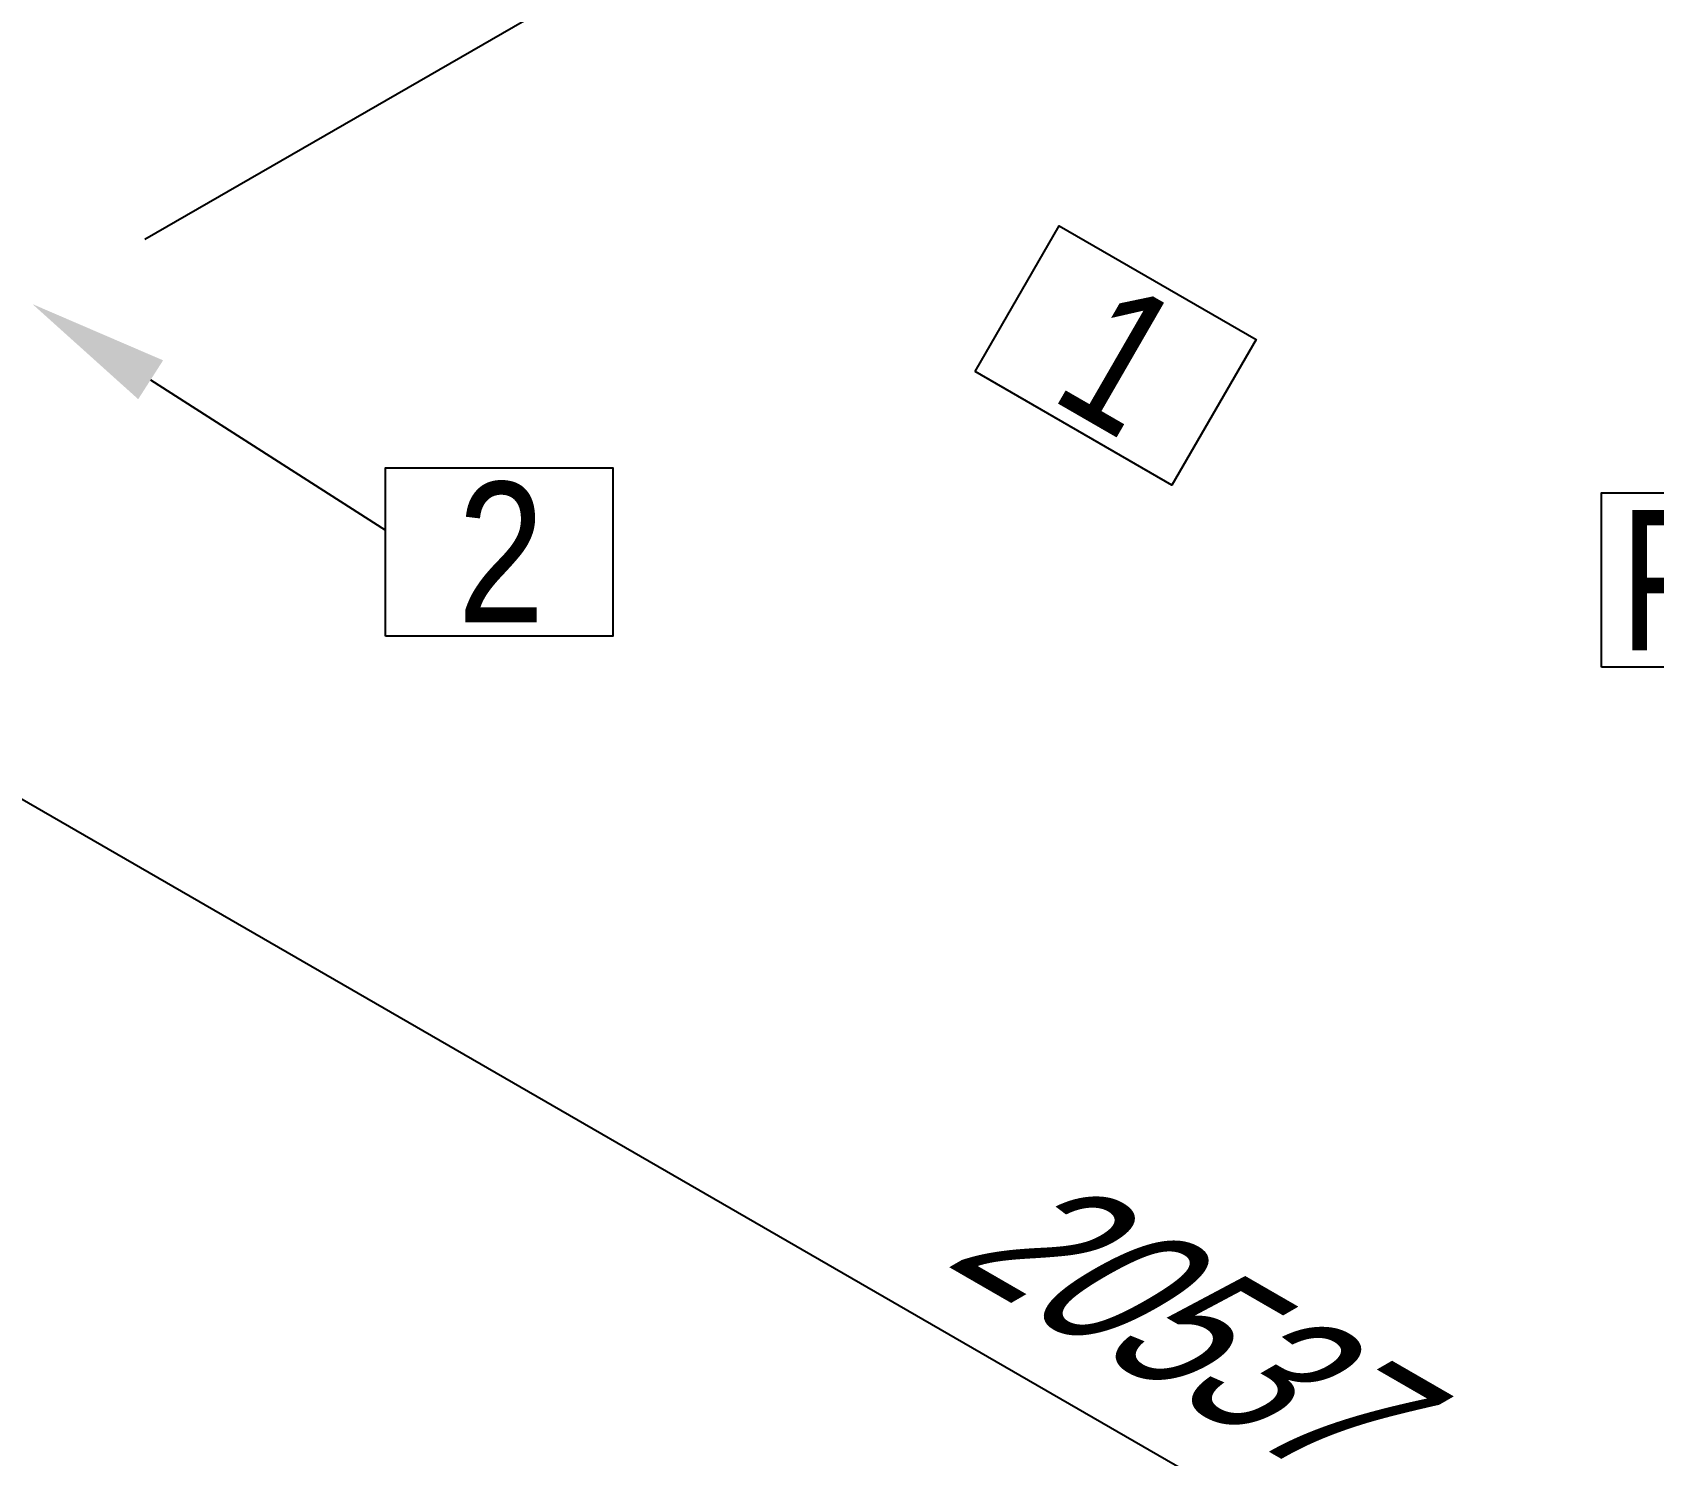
# Model space of a CAD drawing. Header units: millimetres. Extents: x 0 to 594, y 0 to 420.
# Drawn here: x 248.71 to 277.58, y 248.55 to 273.9 of the extents above; entities that cross this region are included whole.
import ezdxf
from ezdxf import colors
from ezdxf.entities.mleader import LeaderData, LeaderLine
from ezdxf.enums import TextEntityAlignment as Align
from ezdxf.math import Vec2, Vec3

# ---------------------------------------------------------------- set-up
doc = ezdxf.new("R2010")
doc.units = ezdxf.units.MM
doc.header["$LTSCALE"] = 0.25
doc.layers.add('주석', color=7, linetype='Continuous')
doc.layers.add('치수', color=1, linetype='Continuous')
doc.styles.add('AdskIsoAnnotation', font='arial.ttf', dxfattribs={"width": 0.8, "height": 1})
doc.styles.add('AdskIsoMetric', font='arial.ttf', dxfattribs={"width": 0.8, "height": 2.5})
doc.styles.add('AdskIsoMetric-30', font='arial.ttf', dxfattribs={"width": 0.8, "height": 2.5})
doc.styles.add('AdskIsoMetric30', font='arial.ttf', dxfattribs={"width": 0.8, "oblique": 30, "height": 2.5})
doc.styles.get("Standard").update_dxf_attribs({"font": 'arial.ttf'})
doc.dimstyles.new('AdskIsoMetric', dxfattribs={"dimtxt": 2.5, "dimasz": 2.5, "dimexe": 1, "dimexo": 2, "dimgap": 0.8, "dimtad": 1, "dimdec": 0, "dimrnd": 1, "dimzin": 0, "dimdsep": 46, "dimtxsty": 'AdskIsoMetric', "dimcen": 0, "dimclrt": 7, "dimadec": 0, "dimazin": 0, "dimtfac": 1, "dimtdec": 0, "dimtmove": 1, "dimatfit": 3, "dimfxl": 0, "dimfrac": 2, "dimtolj": 1, "dimtzin": 0, "dimarcsym": 0})

# ---------------------------------------------------------------- blocks, each defined once
blk = doc.blocks.new('*D72')
at = {"layer": 'Defpoints', "color": 0}
for p in [(230.483, 255.659), (289.786, 236.42), (276.796, 228.92)]:
    blk.add_point(p, dxfattribs=at)
at = {"layer": '치수', "color": 0, "lineweight": -2}
for p, q in [((232.483, 256.814), (244.474, 263.736)), ((245.639, 261.909), (287.621, 237.67)), ((278.796, 230.075), (290.786, 236.998))]:
    blk.add_line(p, q, dxfattribs=at)
at = {"layer": '치수', "color": 0}
for points in [[(245.847, 262.27), (245.43, 261.548), (243.474, 263.159)], [(287.829, 238.031), (287.413, 237.31), (289.786, 236.42)]]:
    blk.add_solid(points, dxfattribs=at)
at = {"layer": '치수', "color": 7, "insert": (268.896, 251.098), "char_height": 2.5, "attachment_point": 5, "rotation": 330, "style": 'AdskIsoMetric30'}
blk.add_mtext('\\A1;20537', dxfattribs=at)
blk = doc.blocks.new('*D80')
at = {"layer": 'Defpoints', "color": 0}
for p in [(248.712, 269.058), (207.427, 260.221), (220.417, 252.721)]:
    blk.add_point(p, dxfattribs=at)
at = {"layer": '치수', "color": 0, "lineweight": -2}
blk.add_line((233.557, 275.308), (209.592, 261.471), dxfattribs=at)
at = {"layer": '치수', "color": 0}
for points in [[(233.348, 275.669), (233.765, 274.947), (235.722, 276.558)], [(209.383, 261.832), (209.8, 261.111), (207.427, 260.221)]]:
    blk.add_solid(points, dxfattribs=at)
at = {"layer": '치수', "color": 7, "insert": (225.027, 273), "char_height": 2.5, "attachment_point": 5, "rotation": 30, "style": 'AdskIsoMetric-30'}
blk.add_mtext('\\A1;4792', dxfattribs=at)
blk = doc.blocks.new('*D82')
at = {"layer": 'Defpoints', "color": 0}
for p in [(220.417, 285.394), (261.703, 276.558), (248.712, 269.058)]:
    blk.add_point(p, dxfattribs=at)
at = {"layer": '치수', "color": 0, "lineweight": -2}
for p, q in [((235.572, 291.644), (259.538, 277.808)), ((250.712, 270.212), (262.703, 277.135))]:
    blk.add_line(p, q, dxfattribs=at)
at = {"layer": '치수', "color": 0}
for points in [[(235.781, 292.005), (235.364, 291.283), (233.407, 292.894)], [(259.746, 278.169), (259.329, 277.447), (261.703, 276.558)]]:
    blk.add_solid(points, dxfattribs=at)
at = {"layer": '치수', "color": 7, "insert": (252.022, 284.765), "char_height": 2.5, "attachment_point": 5, "rotation": 330, "style": 'AdskIsoMetric30'}
blk.add_mtext('\\A1;894', dxfattribs=at)
blk = doc.blocks.new('AnnoRect')
at = {"color": 0, "linetype": 'ByBlock', "lineweight": -2}
blk.add_wipeout([(-0.8095, -0.6), (-0.8095, 0.6), (0.8095, 0.6), (0.8095, -0.6)], dxfattribs=at)
blk.add_lwpolyline([(-0.8095, -0.6), (-0.8095, 0.6), (0.8095, 0.6), (0.8095, -0.6)], close=True, dxfattribs=at)
at = {"color": 0, "linetype": 'ByBlock', "lineweight": -2, "style": 'AdskIsoAnnotation', "width": 0.8}
blk.add_attdef('XX', text='', height=1, dxfattribs=at).set_placement((0, 0), align=Align.MIDDLE_CENTER)

msp = doc.modelspace()

# ---------------------------------------------------------------- block references
at = {"layer": '주석'}
ref = msp.add_blockref('AnnoRect', (268, 268.1419), dxfattribs=dict(at, xscale=2.5, yscale=2.5, zscale=2.5, rotation=330.0000000081562))
ref.add_attrib('XX_001', '1', (266.79, 267.3912), dxfattribs={"layer": '0', "color": 0, "linetype": 'ByBlock', "lineweight": -2, "height": 2.5, "rotation": 330, "style": 'AdskIsoAnnotation', "width": 0.8})

# ---------------------------------------------------------------- dimensions: what is measured, and where the dimension line sits
at = {"layer": '치수'}
for base, p1, p2, angle, text, override, picture, middle in [((261.7026, 276.5577), (220.417, 285.394), (248.7123, 269.0577), 330, '894', {"dimtad": 0, "dimlfac": 27.372765, "dimtxsty": 'AdskIsoMetric30', "dimse1": 1, "dimse2": 0, "dimsd1": 0, "dimsd2": 0, "dimtmove": 1}, '*D82', (252.0219, 284.7648)), ((207.4267, 260.2215), (248.7123, 269.0577), (220.417, 252.7215), 210, '4792', {"dimtad": 0, "dimlfac": 146.671543, "dimtxsty": 'AdskIsoMetric-30', "dimse1": 1, "dimse2": 1, "dimsd1": 0, "dimsd2": 0, "dimtmove": 1}, '*D80', (225.0272, 273)), ((289.7861, 236.4204), (230.4833, 255.6588), (276.7957, 228.9204), 330, '20537', {"dimtad": 0, "dimlfac": 384.036792, "dimtxsty": 'AdskIsoMetric30', "dimse1": 0, "dimse2": 0, "dimsd1": 0, "dimsd2": 0, "dimtmove": 1}, '*D72', (268.8962, 251.098))]:
    dim = msp.add_linear_dim(base=base, p1=p1, p2=p2, angle=angle, text=text, dimstyle='AdskIsoMetric', override=override, dxfattribs=at)
    dim.commit()
    dim.dimension.update_dxf_attribs({"geometry": picture, "text_midpoint": middle, "dimtype": 160})

# ---------------------------------------------------------------- leaders
at = {"layer": '주석'}
ml = msp.add_multileader_mtext('Standard', dxfattribs=at)
ml.set_content('')
ml.set_leader_properties()
ml.build(insert=Vec2(0, 0))
ml.multileader.update_dxf_attribs({"dogleg_length": 0, "arrow_head_size": 2.5})
ctx = ml.context
ctx.base_point, ctx.arrow_head_size, ctx.plane_origin = Vec3(255, 265.0308), 2.5, Vec3(0, 13.1419)
notes = []
notes.append((ctx, [(0, (1, 1, 0), (255, 265.0308), (-1, 0), 0, [(0, [(248.7123, 269.0577)], 0, [])])]))
ctx.mtext, ml.multileader.dxf.content_type = None, 0
for ctx, leaders in notes:
    for number, flags, end, landing, length, lines in leaders:
        leader = LeaderData()
        leader.index, (leader.has_last_leader_line, leader.has_dogleg_vector, leader.attachment_direction) = number, flags
        leader.last_leader_point, leader.dogleg_vector, leader.dogleg_length = Vec3(end), Vec3(landing), length
        for number, points, colour, breaks in lines:
            line = LeaderLine()
            line.index, line.vertices, line.color, line.breaks = number, Vec3.list(points), colors.encode_raw_color(colour), breaks
            leader.lines.append(line)
        ctx.leaders.append(leader)

# ---------------------------------------------------------------- next in the draw order: block references
ref = msp.add_blockref('AnnoRect', (257.0238, 264.6419), dxfattribs=dict(at, xscale=2.5, yscale=2.5, zscale=2.5))
ref.add_attrib('XX_001', '2', (256.2796, 263.3867), dxfattribs={"layer": '0', "color": 0, "linetype": 'ByBlock', "lineweight": -2, "height": 2.5, "style": 'AdskIsoAnnotation', "width": 0.8})
ref = msp.add_blockref('AnnoRect', (283, 264.1419), dxfattribs=dict(at, xscale=7.844095940959409, yscale=2.585266030013643, zscale=2.5))
ref.add_attrib('XX_001', 'F4 B5 G6', (276.9707, 262.8919), dxfattribs={"layer": '0', "color": 0, "linetype": 'ByBlock', "lineweight": -2, "height": 2.5, "style": 'AdskIsoAnnotation', "width": 0.8})

doc.saveas('drawing.dxf')
